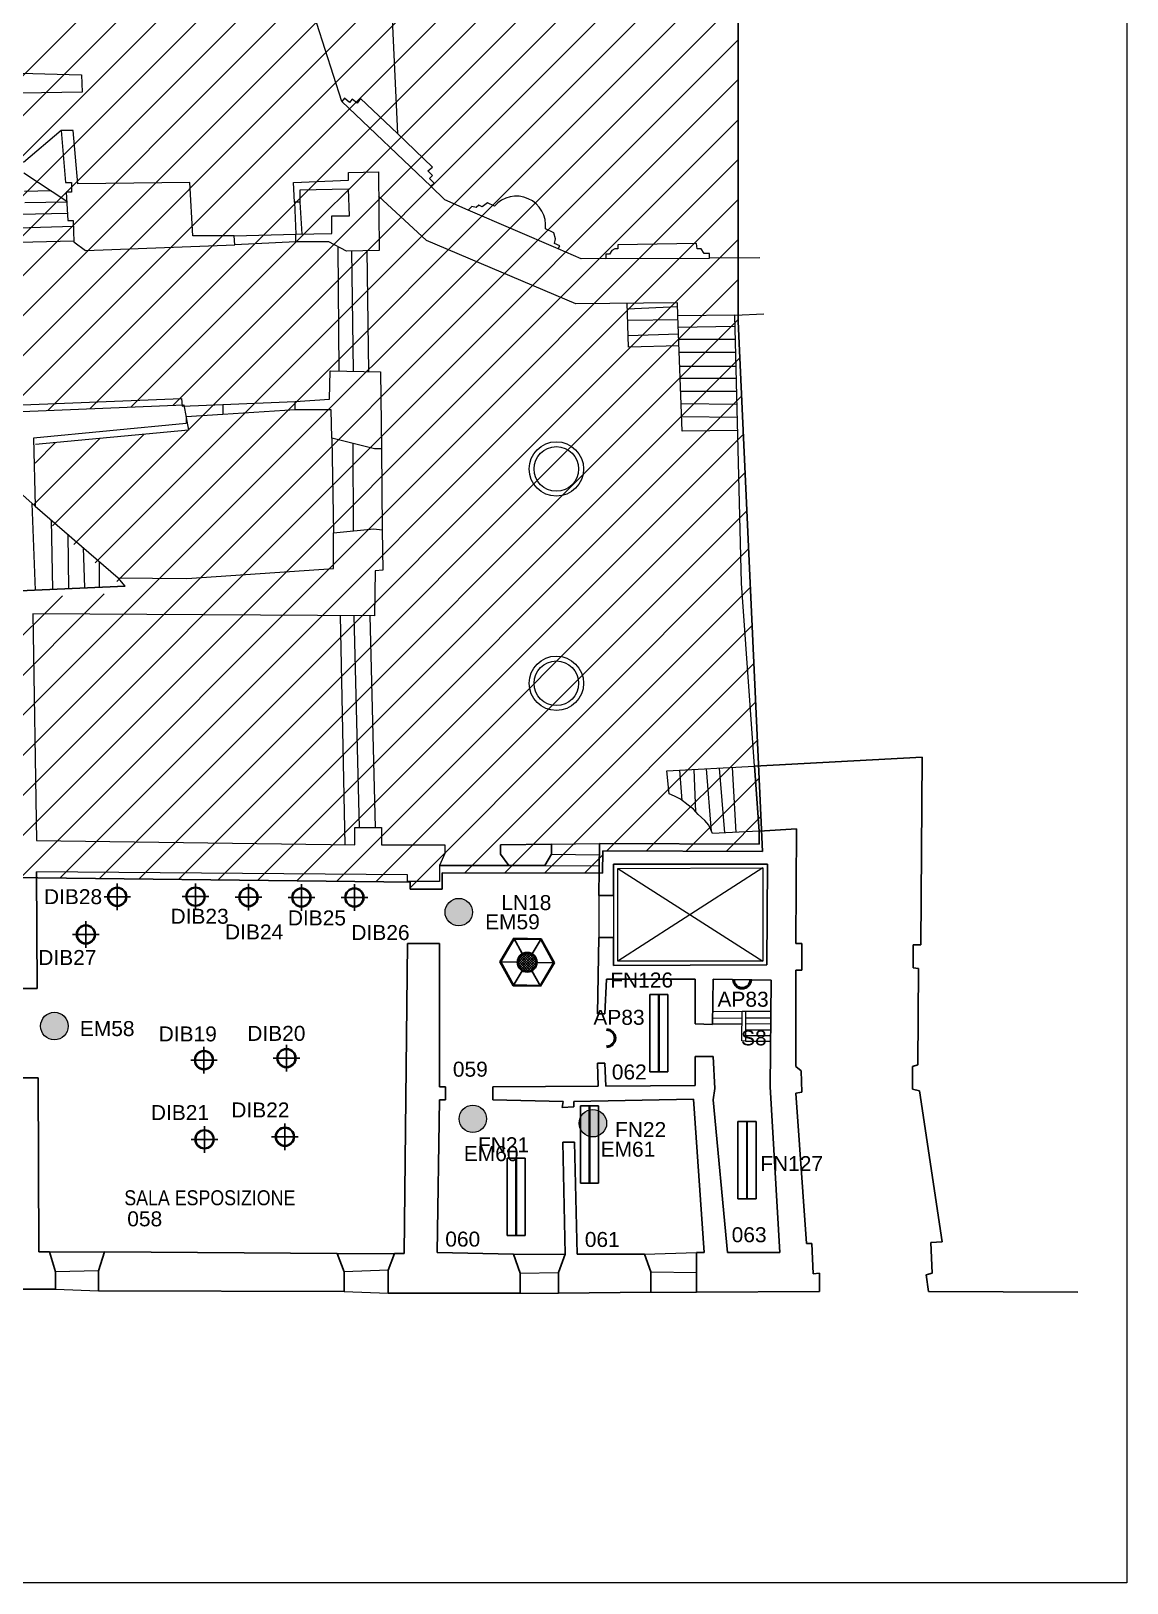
# Model space of a CAD drawing. Header units: millimetres. Extents: x 13761 to 25601, y 1427 to 9827.
# Drawn here: x 23406 to 25601, y 1427 to 4533 of the extents above; entities that cross this region are included whole.
import ezdxf
from ezdxf.enums import TextEntityAlignment as Align

# ---------------------------------------------------------------- set-up
doc = ezdxf.new("R2010")
doc.units = ezdxf.units.MM
doc.layers.add('CODICE EMERGENZE', color=190, linetype='Continuous')
doc.layers.add('CODICE LAMDADINE', color=150, linetype='Continuous')
for name, color, linetype, lineweight in [('lampade di emergenza S.E.', 3, 'Continuous', 18), ('LAMPADINE', 30, 'Continuous', 30), ('muri', 7, 'Continuous', 9), ('N. VANI', 66, 'Continuous', 9)]:
    doc.layers.add(name, color=color, linetype=linetype, lineweight=lineweight)
doc.styles.add('ducale_200', font='ARIAL.TTF', dxfattribs={"height": 1})
doc.styles.get("Standard").update_dxf_attribs({"font": 'ARIAL.TTF'})

msp = doc.modelspace()

# ---------------------------------------------------------------- hatches: boundary and pattern name
at = {"layer": 'lampade di emergenza S.E.'}
for points in [[(24235, 2769.4, 1), (24290, 2769.4, 1)], [(23425.2, 2541.4, 1), (23480.2, 2541.4, 1)], [(24263.2, 2355.6, 1), (24318.2, 2355.6, 1)], [(24503.7, 2346.8, 1), (24558.6, 2346.8, 1)]]:
    msp.add_hatch(color=256, dxfattribs=at).paths.add_polyline_path(points)
at = {"layer": 'LAMPADINE'}
h = msp.add_hatch(color=256, dxfattribs=at)
edge = h.paths.add_edge_path(flags=16)
edge.add_arc((23578.7, 2800.1), 17.4, 0, 360)
edge = h.paths.add_edge_path()
edge.add_arc((23578.7, 2800.1), 19, 0, 360)
h = msp.add_hatch(color=256, dxfattribs=at)
edge = h.paths.add_edge_path(flags=16)
edge.add_arc((23735.3, 2800.3), 17.4, 0, 360)
edge = h.paths.add_edge_path()
edge.add_arc((23735.3, 2800.3), 19, 0, 360)
h = msp.add_hatch(color=256, dxfattribs=at)
edge = h.paths.add_edge_path(flags=16)
edge.add_arc((23841.4, 2799.4), 17.4, 0, 360)
edge = h.paths.add_edge_path()
edge.add_arc((23841.4, 2799.4), 19, 0, 360)
h = msp.add_hatch(color=256, dxfattribs=at)
edge = h.paths.add_edge_path(flags=16)
edge.add_arc((23947.4, 2798.5), 17.4, 0, 360)
edge = h.paths.add_edge_path()
edge.add_arc((23947.4, 2798.5), 19, 0, 360)
h = msp.add_hatch(color=256, dxfattribs=at)
edge = h.paths.add_edge_path(flags=16)
edge.add_arc((24053.5, 2798.6), 17.4, 0, 360)
edge = h.paths.add_edge_path()
edge.add_arc((24053.5, 2798.6), 19, 0, 360)
h = msp.add_hatch(color=256, dxfattribs=at)
edge = h.paths.add_edge_path(flags=16)
edge.add_arc((23515.8, 2724.7), 17.4, 0, 360)
edge = h.paths.add_edge_path()
edge.add_arc((23515.8, 2724.7), 19, 0, 360)
h = msp.add_hatch(color=14, dxfattribs=at)
h.paths.add_polyline_path([(24425.2, 2622.8), (24452.4, 2668.2), (24426.6, 2714.4), (24373.7, 2715.2), (24346.6, 2669.8), (24372.3, 2623.6)], flags=16)
h.paths.add_polyline_path([(24426.2, 2620.9), (24454.5, 2668.1), (24427.7, 2716.2), (24372.7, 2717), (24344.5, 2669.8), (24371.2, 2621.8)])
at = {"layer": 'LAMPADINE', "linetype": 'Continuous'}
h = msp.add_hatch(color=256, dxfattribs=at)
h.paths.add_polyline_path([(24419.3, 2669, 1), (24379.7, 2669, 1)])
h.paths.add_polyline_path([(24417.4, 2669, -1), (24381.5, 2669, -1)], flags=16)
at = {"layer": 'LAMPADINE'}
h = msp.add_hatch(color=256, dxfattribs=at)
edge = h.paths.add_edge_path(flags=16)
edge.add_arc((23752.3, 2473.1), 17.4, 0, 360)
edge = h.paths.add_edge_path()
edge.add_arc((23752.3, 2473.1), 19, 0, 360)
h = msp.add_hatch(color=256, dxfattribs=at)
edge = h.paths.add_edge_path(flags=16)
edge.add_arc((23917.5, 2477.2), 17.4, 0, 360)
edge = h.paths.add_edge_path()
edge.add_arc((23917.5, 2477.2), 19, 0, 360)
h = msp.add_hatch(color=256, dxfattribs=at)
edge = h.paths.add_edge_path(flags=16)
edge.add_arc((23753.4, 2314.6), 17.4, 0, 360)
edge = h.paths.add_edge_path()
edge.add_arc((23753.4, 2314.6), 19, 0, 360)
h = msp.add_hatch(color=256, dxfattribs=at)
edge = h.paths.add_edge_path(flags=16)
edge.add_arc((23914.4, 2319.8), 17.4, 0, 360)
edge = h.paths.add_edge_path()
edge.add_arc((23914.4, 2319.8), 19, 0, 360)

# ---------------------------------------------------------------- linework, layer by layer
at = {"layer": 'lampade di emergenza S.E.'}
for centre in [(24262.5, 2769.4), (23452.7, 2541.4), (24290.7, 2355.6), (24531.1, 2346.8)]:
    msp.add_circle(centre, 27.5, dxfattribs=at)
at = {"layer": 'LAMPADINE'}
for p, q in [((23578.7, 2826.8), (23578.7, 2773.4)), ((23735.3, 2826.9), (23735.3, 2773.6)), ((23605.4, 2800.1), (23552.1, 2800.1)), ((23761.9, 2800.3), (23708.6, 2800.3)), ((23868, 2799.4), (23814.7, 2799.4)), ((23841.4, 2826.1), (23841.4, 2772.7)), ((23974.1, 2798.5), (23920.8, 2798.5)), ((23947.4, 2825.2), (23947.4, 2771.9)), ((24080.2, 2798.6), (24026.8, 2798.6)), ((24053.5, 2825.3), (24053.5, 2772)), ((23515.8, 2751.4), (23515.8, 2698.1)), ((23542.5, 2724.7), (23489.1, 2724.7)), ((24644.8, 2604.6), (24663.5, 2604.6)), ((24644.8, 2449.8), (24644.8, 2604.6)), ((24662.6, 2604.6), (24681.3, 2604.6)), ((24662.6, 2449.8), (24662.6, 2604.6)), ((24663.5, 2604.6), (24663.5, 2449.8)), ((24681.3, 2604.6), (24681.3, 2449.8)), ((23752.3, 2499.8), (23752.3, 2446.4)), ((23917.5, 2503.9), (23917.5, 2450.6)), ((23779, 2473.1), (23725.7, 2473.1)), ((23944.2, 2477.2), (23890.8, 2477.2)), ((24663.5, 2449.8), (24644.8, 2449.8)), ((24681.3, 2449.8), (24662.6, 2449.8)), ((24506, 2381.8), (24524.7, 2381.8)), ((24506, 2227), (24506, 2381.8)), ((24523.9, 2381.8), (24542.5, 2381.8)), ((24523.9, 2227), (24523.9, 2381.8)), ((24524.7, 2381.8), (24524.7, 2227)), ((24542.5, 2381.8), (24542.5, 2227)), ((23753.4, 2341.3), (23753.4, 2287.9)), ((23914.4, 2346.5), (23914.4, 2293.1)), ((24821.3, 2350.2), (24840, 2350.2)), ((24821.3, 2195.5), (24821.3, 2350.2)), ((24839.1, 2350.2), (24857.8, 2350.2)), ((24839.1, 2195.5), (24839.1, 2350.2)), ((24840, 2350.2), (24840, 2195.5)), ((24857.8, 2350.2), (24857.8, 2195.5)), ((23780.1, 2314.6), (23726.8, 2314.6)), ((23941.1, 2319.8), (23887.8, 2319.8)), ((24359.2, 2277.2), (24377.8, 2277.2)), ((24359.2, 2122.4), (24359.2, 2277.2)), ((24377, 2277.2), (24395.7, 2277.2)), ((24377, 2122.4), (24377, 2277.2)), ((24377.8, 2277.2), (24377.8, 2122.4)), ((24395.7, 2277.2), (24395.7, 2122.4)), ((24524.7, 2227), (24506, 2227)), ((24542.5, 2227), (24523.9, 2227)), ((24840, 2195.5), (24821.3, 2195.5)), ((24857.8, 2195.5), (24839.1, 2195.5)), ((24377.8, 2122.4), (24359.2, 2122.4)), ((24395.7, 2122.4), (24377, 2122.4))]:
    msp.add_line(p, q, dxfattribs=at)
at = {"layer": 'LAMPADINE', "color": 14}
for p, q in [((24372.7, 2717), (24344.5, 2669.8)), ((24373.7, 2715.2), (24346.6, 2669.8)), ((24372.7, 2717), (24389.8, 2686.3)), ((24427.7, 2716.2), (24372.7, 2717)), ((24426.6, 2714.4), (24373.7, 2715.2)), ((24427.7, 2716.2), (24409.6, 2686)), ((24452.4, 2668.2), (24426.6, 2714.4)), ((24454.5, 2668.1), (24427.7, 2716.2)), ((24344.5, 2669.8), (24379.7, 2669.3)), ((24344.5, 2669.8), (24371.2, 2621.8)), ((24346.6, 2669.8), (24372.3, 2623.6)), ((24389.3, 2652), (24371.2, 2621.8)), ((24409.1, 2651.7), (24426.2, 2620.9)), ((24419.3, 2668.7), (24454.5, 2668.1)), ((24425.2, 2622.8), (24452.4, 2668.2)), ((24426.2, 2620.9), (24454.5, 2668.1)), ((24371.2, 2621.8), (24426.2, 2620.9)), ((24372.3, 2623.6), (24425.2, 2622.8))]:
    msp.add_line(p, q, dxfattribs=at)
at = {"layer": 'LAMPADINE', "linetype": 'Continuous'}
for p, q in [((24381.5, 2668.9), (24399.6, 2686.9)), ((24402.4, 2651.3), (24381.8, 2671.9)), ((24382.1, 2664.3), (24404.1, 2686.3)), ((24382.6, 2675.1), (24393.4, 2685.8)), ((24406.4, 2652.4), (24382.9, 2675.9)), ((24383.6, 2660.6), (24407.8, 2684.9)), ((24409.7, 2654.2), (24384.7, 2679.2)), ((24385.6, 2657.6), (24410.9, 2682.8)), ((24412.4, 2656.6), (24387.1, 2681.9)), ((24388.2, 2655), (24413.4, 2680.2)), ((24414.7, 2659.5), (24390, 2684.2)), ((24391.3, 2653), (24415.4, 2677.1)), ((24416.4, 2663), (24393.4, 2685.9)), ((24395.1, 2651.6), (24416.8, 2673.4)), ((24417.3, 2667.1), (24397.6, 2686.8)), ((24417, 2672.5), (24403, 2686.5)), ((24397.3, 2651.2), (24381.7, 2666.8)), ((24388.9, 2654.5), (24385, 2658.4)), ((24399.6, 2651), (24417.4, 2668.8)), ((24406, 2652.3), (24416.2, 2662.4))]:
    msp.add_line(p, q, dxfattribs=at)
at = {"layer": 'LAMPADINE'}
for centre, radius in [((23578.7, 2800.1), 19), ((23578.7, 2800.1), 17.4), ((23735.3, 2800.3), 19), ((23735.3, 2800.3), 17.4), ((23841.4, 2799.4), 19), ((23841.4, 2799.4), 17.4), ((23947.4, 2798.5), 19), ((23947.4, 2798.5), 17.4), ((24053.5, 2798.6), 19), ((24053.5, 2798.6), 17.4), ((23515.8, 2724.7), 19), ((23515.8, 2724.7), 17.4), ((23752.3, 2473.1), 19), ((23752.3, 2473.1), 17.4), ((23917.5, 2477.2), 19), ((23917.5, 2477.2), 17.4), ((23753.4, 2314.6), 19), ((23753.4, 2314.6), 17.4), ((23914.4, 2319.8), 19), ((23914.4, 2319.8), 17.4)]:
    msp.add_circle(centre, radius, dxfattribs=at)
at = {"layer": 'LAMPADINE', "linetype": 'Continuous'}
for radius in [19.8, 17.9]:
    msp.add_circle((24399.5, 2669), radius, dxfattribs=at)
at = {"layer": 'LAMPADINE', "lineweight": 50}
for centre, start, end in [((24830, 2634.1), 179.2065, 359.2065), ((24558.4, 2517.1), 270.2776, 90.2776)]:
    msp.add_arc(centre, 17.1, start, end, dxfattribs=at)
at = {"layer": 'muri', "linetype": 'Continuous', "ltscale": 0.1}
for p, q in [((25600.6, 9826.7), (25600.6, 1426.7)), ((25600.6, 1426.7), (19680.6, 1426.7))]:
    msp.add_line(p, q, dxfattribs=at)
at = {"layer": 'muri', "linetype": 'ByBlock', "lineweight": 30}
for p, q in [((24822, 3951.7), (24822, 9113.5)), ((24871, 2890.6), (24822, 3951.7)), ((23169.6, 3403.4), (23594.3, 3421.7)), ((24854.8, 3061.4), (25190.2, 3079.4)), ((25190.2, 3079.4), (25187.8, 2703.6)), ((24863.9, 2931.3), (24854.8, 3061.4)), ((24863.9, 2931.3), (24938.8, 2935.8)), ((24863.9, 2905.3), (24863.9, 2931.3)), ((24938.8, 2935.8), (24937.2, 2706.7)), ((24346, 2903.8), (24448.3, 2905.3)), ((24346, 2885.4), (24346, 2903.8)), ((24448.3, 2905.3), (24448.3, 2885.4)), ((24543.1, 2802.9), (24544.6, 2906.8)), ((24544.6, 2906.8), (24863.9, 2905.3)), ((24550.3, 2847.3), (24551, 2892.1)), ((24551, 2892.1), (24871, 2890.6)), ((24223.8, 2862.5), (24362.8, 2862.5)), ((24362.8, 2862.5), (24346, 2885.4)), ((24434.6, 2862.5), (24362.8, 2862.5)), ((24448.3, 2885.4), (24434.6, 2862.5)), ((24880.7, 2865.6), (24572.1, 2865.6)), ((24572.1, 2865.6), (24572.1, 2802.9)), ((24879.2, 2663.9), (24880.7, 2865.6)), ((23361.2, 2838.5), (24112.6, 2829.8)), ((23417.1, 2850.3), (23418.6, 2616.5)), ((24112.6, 2829.8), (24165.1, 2829.3)), ((24165.1, 2829.3), (24165.1, 2815.6)), ((24229.4, 2815.6), (24229.4, 2847.7)), ((24229.4, 2847.7), (24550.3, 2847.3)), ((24165.1, 2815.6), (24229.4, 2815.6)), ((24572.1, 2802.9), (24543.1, 2802.9)), ((24153.5, 2086.4), (24159.6, 2706.7)), ((24159.6, 2706.7), (24223.8, 2706.7)), ((24223.8, 2706.7), (24223.8, 2419.4)), ((24540, 2566.1), (24543.1, 2718.9)), ((24543.1, 2718.9), (24572.1, 2718.9)), ((24572.1, 2718.9), (24572.1, 2662.4)), ((24937.2, 2706.7), (24949.5, 2706.7)), ((24949.5, 2706.7), (24949.5, 2653.2)), ((25187.8, 2703.6), (25172.5, 2703.6)), ((25172.5, 2703.6), (25172.5, 2657.8)), ((24572.1, 2662.4), (24879.2, 2663.9)), ((24949.5, 2653.2), (24937.2, 2653.2)), ((24937.2, 2653.2), (24937.2, 2460.7)), ((25172.5, 2657.8), (25183.2, 2656.3)), ((25183.2, 2656.3), (25181.7, 2463.7)), ((23418.6, 2616.5), (23357.5, 2616.5)), ((24558.3, 2634.9), (24555.3, 2566.1)), ((24735.6, 2634.9), (24558.3, 2634.9)), ((24735.6, 2545.8), (24735.6, 2634.9)), ((24772.2, 2634.9), (24770.7, 2544.3)), ((24887.8, 2633.3), (24772.2, 2634.9)), ((24886.2, 2419.4), (24887.8, 2633.3)), ((24555.3, 2566.1), (24540, 2566.1)), ((24770.7, 2544.3), (24735.6, 2545.8)), ((24541.5, 2421), (24540, 2466.8)), ((24540, 2466.8), (24555.3, 2466.8)), ((24555.3, 2466.8), (24556.8, 2421)), ((24735.6, 2422.5), (24735.6, 2480.1)), ((24735.6, 2480.1), (24772.2, 2480.1)), ((24772.2, 2480.1), (24775.3, 2416.4)), ((24937.2, 2460.7), (24947.9, 2451.5)), ((25181.7, 2463.7), (25171, 2460.7)), ((25171, 2460.7), (25171, 2414.9)), ((23360.5, 2437.8), (23420.1, 2437.8)), ((23420.1, 2437.8), (23421.6, 2089.4)), ((24947.9, 2451.5), (24949.5, 2408.7)), ((24223.8, 2393.5), (24219.2, 2087.9)), ((24223.8, 2419.4), (24236, 2419.4)), ((24236, 2393.5), (24223.8, 2393.5)), ((24236, 2419.4), (24236, 2393.5)), ((24330.7, 2419.4), (24541.5, 2421)), ((24330.7, 2393.5), (24330.7, 2419.4)), ((24471.3, 2390.4), (24330.7, 2393.5)), ((24732.5, 2395), (24492.7, 2390.4)), ((24556.8, 2421), (24735.6, 2422.5)), ((24753.9, 2087.9), (24732.5, 2395)), ((24775.3, 2416.4), (24771.9, 2393.7)), ((24771.9, 2393.7), (24800.4, 2088.4)), ((24886.2, 2419.4), (24886.2, 2419.4)), ((24905.7, 2088.4), (24886.2, 2419.4)), ((24949.5, 2408.7), (24937.2, 2407.2)), ((24937.2, 2407.2), (24958.6, 2106.2)), ((25171, 2414.9), (25184.8, 2411.8)), ((25184.8, 2411.8), (25230.6, 2109.3)), ((24469.7, 2378.2), (24471.3, 2390.4)), ((24492.7, 2379.7), (24469.7, 2378.2)), ((24492.7, 2390.4), (24492.7, 2379.7)), ((24475.8, 2084.8), (24471.2, 2308.7)), ((24471.2, 2308.7), (24494.3, 2308.7)), ((24494.3, 2308.7), (24499.4, 2084.8)), ((23421.6, 2089.4), (23443, 2089.4)), ((23443, 2089.4), (23455.3, 2049.7)), ((23540.8, 2051.2), (23553, 2089.4)), ((23553, 2089.4), (24019, 2086.4)), ((24019, 2086.4), (24032.8, 2049.7)), ((24121.4, 2052.8), (24133.6, 2086.4)), ((24133.6, 2086.4), (24153.5, 2086.4)), ((24219.2, 2087.9), (24372, 2084.8)), ((24372, 2084.8), (24385.7, 2046.7)), ((24462.1, 2048.2), (24475.8, 2084.8)), ((24499.4, 2084.8), (24634.7, 2084.8)), ((24634.7, 2084.8), (24647, 2049.7)), ((24738.6, 2008.5), (24738.6, 2087.9)), ((24738.6, 2087.9), (24753.9, 2087.9)), ((24800.4, 2088.4), (24905.7, 2088.4)), ((24958.6, 2106.2), (24969.3, 2106.2)), ((24969.3, 2106.2), (24972.4, 2045.1)), ((25230.6, 2109.3), (25207.7, 2107.8)), ((25207.7, 2107.8), (25210.7, 2046.7)), ((23540.8, 2011.5), (23540.8, 2051.2)), ((24121.4, 2006.9), (24121.4, 2052.8)), ((23455.3, 2049.7), (23455.3, 2014.6)), ((24032.8, 2049.7), (24032.8, 2010)), ((24385.7, 2046.7), (24385.7, 2006.9)), ((24462.1, 2006.9), (24462.1, 2048.2)), ((24647, 2049.7), (24647, 2008.5)), ((24972.4, 2045.1), (24984.6, 2046.7)), ((24984.6, 2046.7), (24984.6, 2010)), ((25210.7, 2046.7), (25198.5, 2043.6)), ((25198.5, 2043.6), (25203.1, 2010)), ((23455.3, 2014.6), (23325.4, 2014.6)), ((24032.8, 2010), (23540.8, 2011.5)), ((24385.7, 2006.9), (24121.4, 2006.9)), ((24647, 2008.5), (24462.1, 2006.9)), ((24984.6, 2010), (24738.6, 2008.5)), ((25203.1, 2010), (25502.5, 2008.5))]:
    msp.add_line(p, q, dxfattribs=at)
at = {"layer": 'muri', "color": 252}
for p, q in [((23280.5, 4334.4), (24822, 5875.9)), ((23283.3, 4257.1), (24822, 5795.9)), ((23141.8, 4035.7), (24822, 5715.8)), ((23144.9, 3958.7), (24822, 5635.8)), ((23147.9, 3881.7), (24822, 5555.8)), ((23150.9, 3804.7), (24822, 5475.8)), ((23189.6, 3763.3), (24822, 5395.7)), ((23273, 3766.8), (24822, 5315.7)), ((23356.5, 3770.2), (24822, 5235.7)), ((23439.9, 3773.6), (24822, 5155.7)), ((23523.4, 3777), (24822, 5075.6)), ((23606.8, 3780.5), (24822, 4995.6)), ((23690.3, 3783.9), (24822, 4915.6)), ((23721, 3734.6), (24822, 4835.6)), ((23534.6, 3468.2), (24822, 4755.6)), ((23577.6, 3431.2), (24822, 4675.5)), ((23350.5, 3124.1), (24822, 4595.5)), ((23351.6, 3045.1), (24822, 4515.5)), ((23352.7, 2966.2), (24822, 4435.5)), ((23354.9, 2888.3), (24822, 4355.4)), ((23384.8, 2838.3), (24822, 4275.4)), ((23463.9, 2837.3), (24822, 4195.4)), ((23543, 2836.4), (24822, 4115.4)), ((23622.1, 2835.5), (24822, 4035.3)), ((23701.2, 2834.6), (24822, 3955.3)), ((23780.3, 2833.6), (24825.3, 3878.7)), ((23859.4, 2832.7), (24828.9, 3802.2)), ((23938.5, 2831.8), (24832.4, 3725.7)), ((24008.3, 3718.1), (24011.4, 3528.6)), ((24051.9, 3532.5), (24051.1, 3707.4)), ((24107.6, 3696.7), (24109.2, 3534.8)), ((24017.6, 2830.9), (24835.9, 3649.2)), ((23407.9, 3587.5), (23414, 3413.9)), ((24096.7, 2830), (24839.5, 3572.7)), ((23446.1, 3554.5), (23449.1, 3415.4)), ((23479.7, 3525.5), (23481.2, 3416.8)), ((23510.2, 3499.2), (23513.3, 3418.2)), ((24165.1, 2818.3), (24843, 3496.2)), ((23542.3, 3471.4), (23542.3, 3419.5)), ((24274.5, 2847.7), (24846.5, 3419.7)), ((24025.1, 3362.6), (24034.3, 2903.9)), ((24052.6, 3362.4), (24063.3, 2938.9)), ((24084.7, 3362.2), (24095.4, 2938.9)), ((24354.4, 2847.6), (24850.1, 3343.2)), ((24434.3, 2847.5), (24853.6, 3266.7)), ((24559, 2892.1), (24857.1, 3190.3)), ((24638.6, 2891.7), (24860.7, 3113.8)), ((24718.2, 2891.3), (24864.2, 3037.3)), ((24797.9, 2890.9), (24867.7, 2960.8)), ((24448.3, 2905.3), (24544.6, 2906.8)), ((24434.6, 2862.5), (24543.9, 2862.1)), ((24448.3, 2885.4), (24544.3, 2884)), ((24871.6, 2857.9), (24581.3, 2671.5)), ((24581.3, 2856.4), (24871.6, 2857.9)), ((24871.6, 2857.9), (24871.6, 2671.5)), ((24581.3, 2856.4), (24871.6, 2671.5)), ((24581.3, 2671.5), (24581.3, 2856.4)), ((24543.1, 2802.9), (24543.1, 2718.9)), ((24572.1, 2802.9), (24572.1, 2718.9)), ((24871.6, 2671.5), (24581.3, 2671.5)), ((23443, 2089.4), (23553, 2089.4)), ((24019, 2086.4), (24133.6, 2086.4)), ((24372, 2084.8), (24475.8, 2084.8)), ((24634.7, 2084.8), (24738.6, 2087.9)), ((23540.8, 2051.2), (23455.3, 2049.7)), ((24121.4, 2052.8), (24032.8, 2049.7)), ((24385.7, 2046.7), (24462.1, 2048.2)), ((24647, 2049.7), (24738.6, 2048.2)), ((23455.3, 2014.6), (23540.8, 2011.5)), ((24032.8, 2010), (24121.4, 2006.9)), ((24385.7, 2006.9), (24462.1, 2006.9)), ((24647, 2008.5), (24738.6, 2008.5))]:
    msp.add_line(p, q, dxfattribs=at)
at = {"layer": 'muri'}
for p, q in [((24093.9, 5326.9), (24139.8, 4327.5)), ((24028.2, 4391.9), (23961, 4601.2)), ((23385, 4448.4), (23507.2, 4445.3)), ((23507.2, 4445.3), (23508.7, 4410.2)), ((23508.7, 4410.2), (23386.5, 4408.7)), ((24033.8, 4398.5), (24028.2, 4391.9)), ((24206.9, 4222.3), (24028.2, 4391.9)), ((24043.7, 4390.1), (24033.8, 4398.5)), ((24049.3, 4396.6), (24043.7, 4390.1)), ((24059.1, 4388.2), (24049.3, 4396.6)), ((24066, 4398), (24059.1, 4388.2)), ((24139.8, 4327.5), (24066, 4398)), ((24066, 4398), (24066, 4398)), ((23466, 4333.8), (23391.2, 4269.7)), ((23490.4, 4333.8), (23466, 4333.8)), ((23466, 4333.8), (23475.1, 4229.9)), ((23499.6, 4226.9), (23490.4, 4333.8)), ((24210, 4260.5), (24139.8, 4327.5)), ((24200.8, 4252.8), (24210, 4260.5)), ((23391.9, 4249.3), (23477.6, 4192.1)), ((23475.1, 4229.9), (23487.3, 4229.9)), ((23487.3, 4229.9), (23487.3, 4210.1)), ((23724.2, 4229.9), (23499.6, 4226.9)), ((23730.3, 4123), (23724.2, 4229.9)), ((23931.9, 4229.9), (24041.9, 4234.5)), ((23933.5, 4190.2), (23931.9, 4229.9)), ((24041.9, 4249.8), (24101.5, 4251.3)), ((24041.9, 4234.5), (24041.9, 4249.8)), ((24101.5, 4251.3), (24103.1, 4093.9)), ((24210, 4243.7), (24200.8, 4252.8)), ((24203.9, 4237.6), (24210, 4243.7)), ((24213.1, 4228.4), (24203.9, 4237.6)), ((24206.9, 4222.3), (24213.1, 4228.4)), ((23446, 4213.2), (23393.1, 4211.6)), ((23487.3, 4210.1), (23476.6, 4210.1)), ((23476.6, 4210.1), (23479.7, 4153.5)), ((24041.9, 4216.2), (23944.2, 4214.6)), ((23944.2, 4214.6), (23944.2, 4190.2)), ((24043.5, 4162.7), (24041.9, 4216.2)), ((24197.8, 4113.8), (24101.5, 4202.4)), ((24234.4, 4194.8), (24206.9, 4222.3)), ((24281.6, 4174.5), (24234.4, 4194.8)), ((23479, 4167.3), (23382.7, 4165.7)), ((23477.7, 4190.2), (23393.9, 4188.7)), ((23944.2, 4190.2), (23933.5, 4190.2)), ((23933.5, 4190.2), (23936.5, 4126)), ((23944.2, 4190.2), (23948.3, 4126.3)), ((24008.3, 4127.6), (24008.3, 4162.7)), ((24008.3, 4162.7), (24043.5, 4162.7)), ((24288.7, 4181.9), (24281.6, 4174.5)), ((24461.5, 4097.1), (24281.6, 4174.5)), ((24297.1, 4179.5), (24288.7, 4181.9)), ((24302.7, 4184.1), (24297.1, 4179.5)), ((24309.3, 4181), (24302.7, 4184.1)), ((24320, 4188.7), (24309.3, 4181)), ((24333.8, 4182.6), (24320, 4188.7)), ((23490.8, 4141.3), (23381.1, 4138.3)), ((23479.7, 4153.5), (23490.4, 4153.5)), ((23490.4, 4153.5), (23491.9, 4110.7)), ((24452.9, 4129.1), (24436.1, 4136.7)), ((23491.9, 4112.3), (23381.9, 4109.3)), ((23491.9, 4110.7), (23514.8, 4093.9)), ((23514.8, 4093.9), (23814.3, 4104.6)), ((23812.8, 4123), (23730.3, 4123)), ((23812.8, 4123), (23936.5, 4126)), ((23814.3, 4104.6), (23812.8, 4123)), ((23936.5, 4110.7), (23814.3, 4104.6)), ((23936.5, 4126), (24008.3, 4127.6)), ((23936.5, 4110.7), (23936.5, 4126)), ((24002.2, 4110.7), (23936.5, 4110.7)), ((24037.4, 4092.4), (24002.2, 4110.7)), ((24020.6, 4101.2), (24022.1, 3852.3)), ((24497.2, 3987), (24197.8, 4113.8)), ((24456, 4116.9), (24452.9, 4129.1)), ((24454.5, 4107.7), (24456, 4116.9)), ((24465.1, 4103.1), (24454.5, 4107.7)), ((24461.5, 4097.1), (24465.1, 4103.1)), ((24738.6, 4107.7), (24581.3, 4104.6)), ((24581.3, 4104.6), (24581.3, 4097)), ((24740.2, 4097), (24738.6, 4107.7)), ((24103.1, 4093.9), (24037.4, 4092.4)), ((24048, 4092.7), (24051.1, 3851.8)), ((24078.6, 4093.4), (24081.7, 3851.4)), ((24507.9, 4077.1), (24461.5, 4097.1)), ((24556.8, 4077.3), (24507.9, 4077.1)), ((24564.5, 4086.3), (24556.8, 4086.3)), ((24556.8, 4086.3), (24556.8, 4077.3)), ((24556.8, 4077.3), (24764.6, 4078.2)), ((24569, 4093.9), (24564.5, 4086.3)), ((24575.2, 4097), (24569, 4093.9)), ((24581.3, 4097), (24575.2, 4097)), ((24747.8, 4097), (24740.2, 4097)), ((24753.9, 4087.8), (24747.8, 4097)), ((24764.6, 4087.8), (24753.9, 4087.8)), ((24764.6, 4078.2), (24764.6, 4087.8)), ((24865.4, 4078.7), (24764.6, 4078.2)), ((24700.4, 3988.5), (24497.2, 3987)), ((24602.7, 3899.9), (24599.6, 3988.5)), ((24700.4, 3980.9), (24600, 3976.3)), ((24701.3, 3962.5), (24700.4, 3988.5)), ((24701.6, 3954.9), (24600.8, 3953.4)), ((24815, 3964.1), (24701.3, 3962.5)), ((24709.6, 3731.8), (24701.3, 3962.5)), ((24815, 3964.1), (24873.1, 3967.1)), ((24828.8, 3427.8), (24815, 3964.1)), ((24702.6, 3925.9), (24601.9, 3922.8)), ((24815.6, 3941.2), (24702.1, 3939.6)), ((24816.3, 3915.2), (24703, 3915.2)), ((24703.4, 3903), (24602.7, 3899.9)), ((24816.9, 3889.2), (24703.9, 3889.2)), ((24003.7, 3796), (24005.3, 3852.5)), ((24005.3, 3852.5), (24106.1, 3851)), ((24817.6, 3861.7), (24704.9, 3861.7)), ((24106.1, 3851), (24107.6, 3696.7)), ((24818.3, 3837.3), (24705.8, 3837.3)), ((23210.8, 3777.7), (23707.3, 3797.5)), ((23707.3, 3797.5), (23708.9, 3782.3)), ((23789.8, 3785.3), (23935, 3791.4)), ((23935, 3791.4), (24003.7, 3796)), ((23935, 3774.6), (23935, 3791.4)), ((24818.9, 3811.3), (24706.7, 3811.3)), ((23152.6, 3761.8), (23711.9, 3784.8)), ((23708.9, 3782.3), (23789.8, 3785.3)), ((23711.9, 3784.8), (23721.1, 3734.3)), ((23789.8, 3765.5), (23716.5, 3760.9)), ((23716.5, 3760.9), (23716.5, 3747.1)), ((23789.8, 3785.3), (23789.8, 3765.5)), ((23935, 3774.6), (23789.8, 3765.5)), ((24006.8, 3774.6), (23935, 3774.6)), ((24008.3, 3718.1), (24006.8, 3774.6)), ((24819.6, 3785.3), (24707.6, 3786.9)), ((24820.3, 3759.3), (24708.6, 3760.9)), ((23716.5, 3747.1), (23410.9, 3718.1)), ((23721.1, 3734.3), (23414.8, 3705.2)), ((23491.7, 3505.3), (23720.6, 3734.2)), ((24820.9, 3733.4), (24709.6, 3731.8)), ((23414, 3582.1), (23264.3, 3713.5)), ((23410.9, 3718.1), (23414, 3582.1)), ((23412.1, 3585.7), (23543.8, 3717.4)), ((23414, 3667.6), (23455.3, 3709)), ((23448.7, 3542.4), (23632.2, 3725.8)), ((24093.9, 3696.7), (24008.3, 3718.1)), ((24107.6, 3696.7), (24093.9, 3696.7)), ((23414, 3582.1), (23580.5, 3438.5)), ((24011.4, 3528.6), (24092.4, 3536.3)), ((24011.4, 3456.8), (24011.4, 3528.6)), ((24092.4, 3536.3), (24109.2, 3534.8)), ((24109.2, 3534.8), (24110.7, 3453.8)), ((23718, 3437), (24011.4, 3456.8)), ((24095.4, 3452.3), (24093.9, 3362.1)), ((24110.7, 3453.8), (24095.4, 3452.3)), ((23594.3, 3421.7), (23580.5, 3438.5)), ((23580.5, 3438.5), (23718, 3437)), ((24854.8, 3061.4), (24828.8, 3427.8)), ((23348.4, 3282), (23468.9, 3402.5)), ((23349.4, 3203), (23552.6, 3406.1)), ((24093.9, 3362.1), (23409.4, 3366.7)), ((23409.4, 3366.7), (23417.1, 2912.9)), ((24679, 3052), (24854.8, 3061.4)), ((24683.6, 3006.1), (24679, 3052)), ((24709.6, 2993), (24705, 3053.4)), ((24737.1, 2970.3), (24734.1, 3054.9)), ((24768.8, 2930.8), (24758.5, 3056.2)), ((24795.2, 2927.9), (24784.5, 3057.6)), ((24818.1, 2929), (24810.5, 3059)), ((24694.3, 3001.5), (24683.6, 3006.1)), ((24706.5, 2995.4), (24694.3, 3001.5)), ((24721.8, 2983.2), (24706.5, 2995.4)), ((24732.5, 2975.6), (24721.8, 2983.2)), ((24741.7, 2964.9), (24732.5, 2975.6)), ((24755.4, 2952.7), (24741.7, 2964.9)), ((24763.1, 2943.5), (24755.4, 2952.7)), ((24054.2, 2903.8), (24054.2, 2938.9)), ((24054.2, 2938.9), (24107.6, 2938.9)), ((24107.6, 2938.9), (24107.6, 2903.8)), ((24770.7, 2926.7), (24763.1, 2943.5)), ((24863.9, 2931.3), (24770.7, 2926.7)), ((23417.1, 2912.9), (24054.2, 2903.8)), ((24054.2, 2903.8), (24054.2, 2903.8)), ((24107.6, 2903.8), (24234.4, 2903.8)), ((24234.4, 2903.8), (24234.4, 2887)), ((24234.4, 2887), (24223.8, 2862.5)), ((24223.8, 2862.5), (24223.8, 2830.4)), ((24514.2, 2847.3), (24550.8, 2884)), ((24159.6, 2844.2), (23417.1, 2850.3)), ((24159.6, 2830.4), (24159.6, 2844.2)), ((24159.6, 2844.2), (24159.6, 2844.2)), ((24223.8, 2830.4), (24159.6, 2830.4)), ((24770.9, 2557.3), (24829.8, 2557.6)), ((24771.2, 2570.6), (24829.9, 2571)), ((24829.5, 2511.5), (24829.9, 2571.3)), ((24829.9, 2571.3), (24836.6, 2571)), ((24836.6, 2571), (24836.4, 2511.3)), ((24836.6, 2571), (24887.3, 2571.4)), ((24836.6, 2557.6), (24887.2, 2558)), ((24770.7, 2545.6), (24829.8, 2545.9)), ((24836.5, 2545.9), (24887.2, 2546.2)), ((24836.5, 2533.6), (24887.1, 2533.8)), ((24836.5, 2522.4), (24887, 2522.6)), ((24836.4, 2511.3), (24829.5, 2511.5)), ((24836.4, 2511.3), (24886.9, 2511.3))]:
    msp.add_line(p, q, dxfattribs=at)
for centre, radius in [((24457.9, 3656.3), 54.5), ((24457.9, 3656.3), 44.7), ((24457.9, 3227.3), 54.5), ((24457.9, 3227.3), 44.7)]:
    msp.add_circle(centre, radius, dxfattribs=at)
msp.add_arc((24377.8, 4143.7), 58.7, 353.1497, 138.6084, dxfattribs=at)

# ---------------------------------------------------------------- texts
at = {"layer": 'CODICE EMERGENZE', "style": 'ducale_200'}
for s, p in [('EM59', (24315.3, 2735)), ('EM58', (23503.7, 2521.3)), ('EM60', (24272.6, 2271)), ('EM61', (24546.5, 2279.9))]:
    msp.add_text(s, height=30, dxfattribs=at).set_placement(p)
at = {"layer": 'CODICE LAMDADINE', "char_height": 30, "width": 1534, "attachment_point": 1, "line_spacing_factor": 0.75, "style": 'ducale_200'}
for s, insert in [('DIB28', (23431.9, 2815.3)), ('LN18', (24347.7, 2803.4)), ('DIB23', (23685.3, 2776.1)), ('DIB25', (23920.2, 2772.8)), ('DIB24', (23794.5, 2744.7)), ('DIB26', (24047.5, 2743.5)), ('DIB27', (23420.5, 2693.5)), ('DIB19', (23661.6, 2540.6)), ('DIB20', (23839, 2541.7)), ('DIB21', (23646, 2383.2)), ('DIB22', (23807, 2388.4))]:
    msp.add_mtext(s, dxfattribs=dict(at, insert=insert))
at = {"layer": 'CODICE LAMDADINE', "char_height": 30, "width": 1534, "attachment_point": 1, "style": 'ducale_200'}
for s, insert in [('FN126', (24565.9, 2648.5)), ('AP83', (24780.6, 2610)), ('AP83', (24532.1, 2573.8)), ('FN22', (24575.4, 2349.1)), ('FN21', (24301, 2318.8)), ('FN127', (24866.2, 2281))]:
    msp.add_mtext(s, dxfattribs=dict(at, insert=insert))
at = {"layer": 'muri', "linetype": 'ByBlock', "lineweight": 30, "width": 0.85}
msp.add_text('SALA ESPOSIZIONE', height=30, dxfattribs=at).set_placement((23764, 2182.7), align=Align.CENTER)
at = {"layer": 'N. VANI'}
for s, p in [('S8', (24827.8, 2502.6)), ('059', (24250.7, 2440)), ('062', (24569, 2434.4)), ('058', (23598.7, 2140.5)), ('060', (24235.5, 2099.9)), ('061', (24514.9, 2099.2)), ('063', (24809, 2108.7))]:
    msp.add_text(s, height=30, dxfattribs=at).set_placement(p)

doc.saveas('drawing.dxf')
